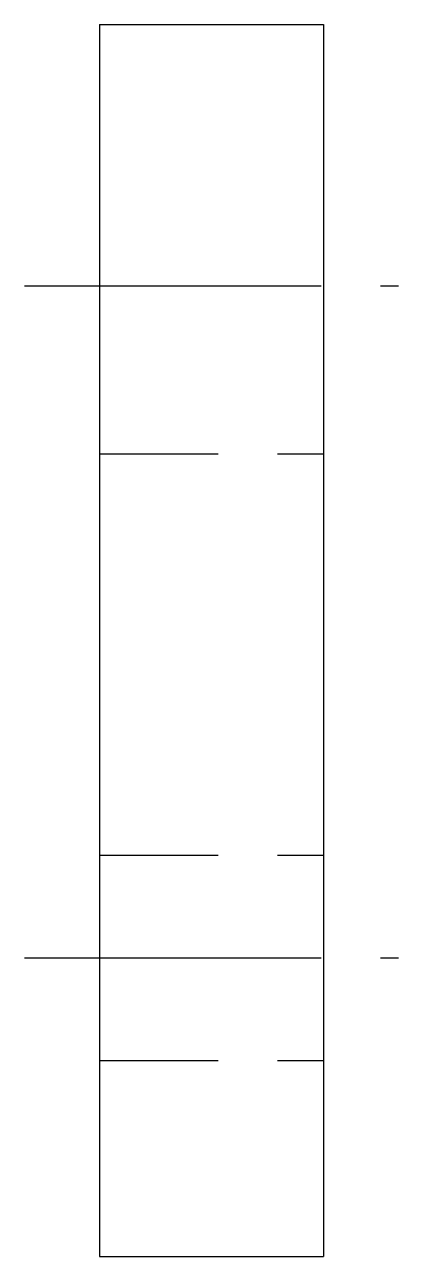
# Model space of a CAD drawing. Extents: x 21 to 356, y 20 to 180.
# Drawn here: x 345.63 to 355.63, y 144.5 to 177.5 of the extents above.
import ezdxf

# ---------------------------------------------------------------- set-up
doc = ezdxf.new("R2010")
doc.units = 0
doc.header["$LTSCALE"] = 0.25
doc.linetypes.add('CENTER', pattern=[50.8, 31.75, -6.35, 6.35, -6.35])
doc.linetypes.add('DASHED', pattern=[19.05, 12.7, -6.35])
doc.layers.get('0').update_dxf_attribs({"linetype": 'CONTINUOUS'})
doc.layers.add('CENTER', color=1, linetype='CENTER')

msp = doc.modelspace()

# ---------------------------------------------------------------- linework, layer by layer
for p, q in [((347.627056, 177.5), (347.627056, 144.5)), ((347.627056, 177.5), (353.627056, 177.5)), ((353.627056, 177.5), (353.627056, 144.5)), ((347.627056, 144.5), (353.627056, 144.5))]:
    msp.add_line(p, q)
at = {"color": 3, "linetype": 'DASHED'}
for p, q in [((347.627056, 166), (353.627056, 166)), ((347.627056, 155.25), (353.627056, 155.25)), ((347.627056, 149.75), (353.627056, 149.75))]:
    msp.add_line(p, q, dxfattribs=at)
at = {"layer": 'CENTER', "color": 1, "linetype": 'CENTER'}
for p, q in [((345.627056, 170.5), (355.627056, 170.5)), ((345.627056, 152.5), (355.627056, 152.5))]:
    msp.add_line(p, q, dxfattribs=at)

doc.saveas('drawing.dxf')
